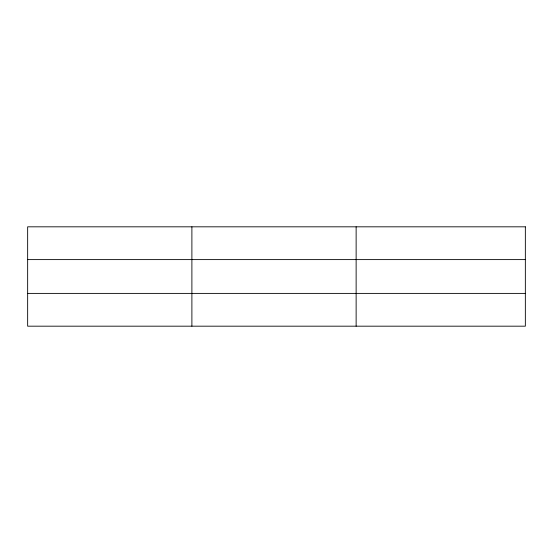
<?xml version="1.0" encoding="UTF-8"?>
<svg xmlns="http://www.w3.org/2000/svg" width="553" height="553" viewBox="0 0 553 553"><rect width="100%" height="100%" fill="white"/><g stroke="black" fill="none" stroke-linecap="round" stroke-linejoin="round"><path stroke-width="0.83" d="M191.891 226.82L191.891 326.18M356.132 226.82L356.132 326.18M27.65 259.606L525.35 259.606M27.65 293.394L525.35 293.394M525.35 226.82L525.35 326.18L27.65 326.18L27.65 226.82L525.35 226.82"/></g></svg>
